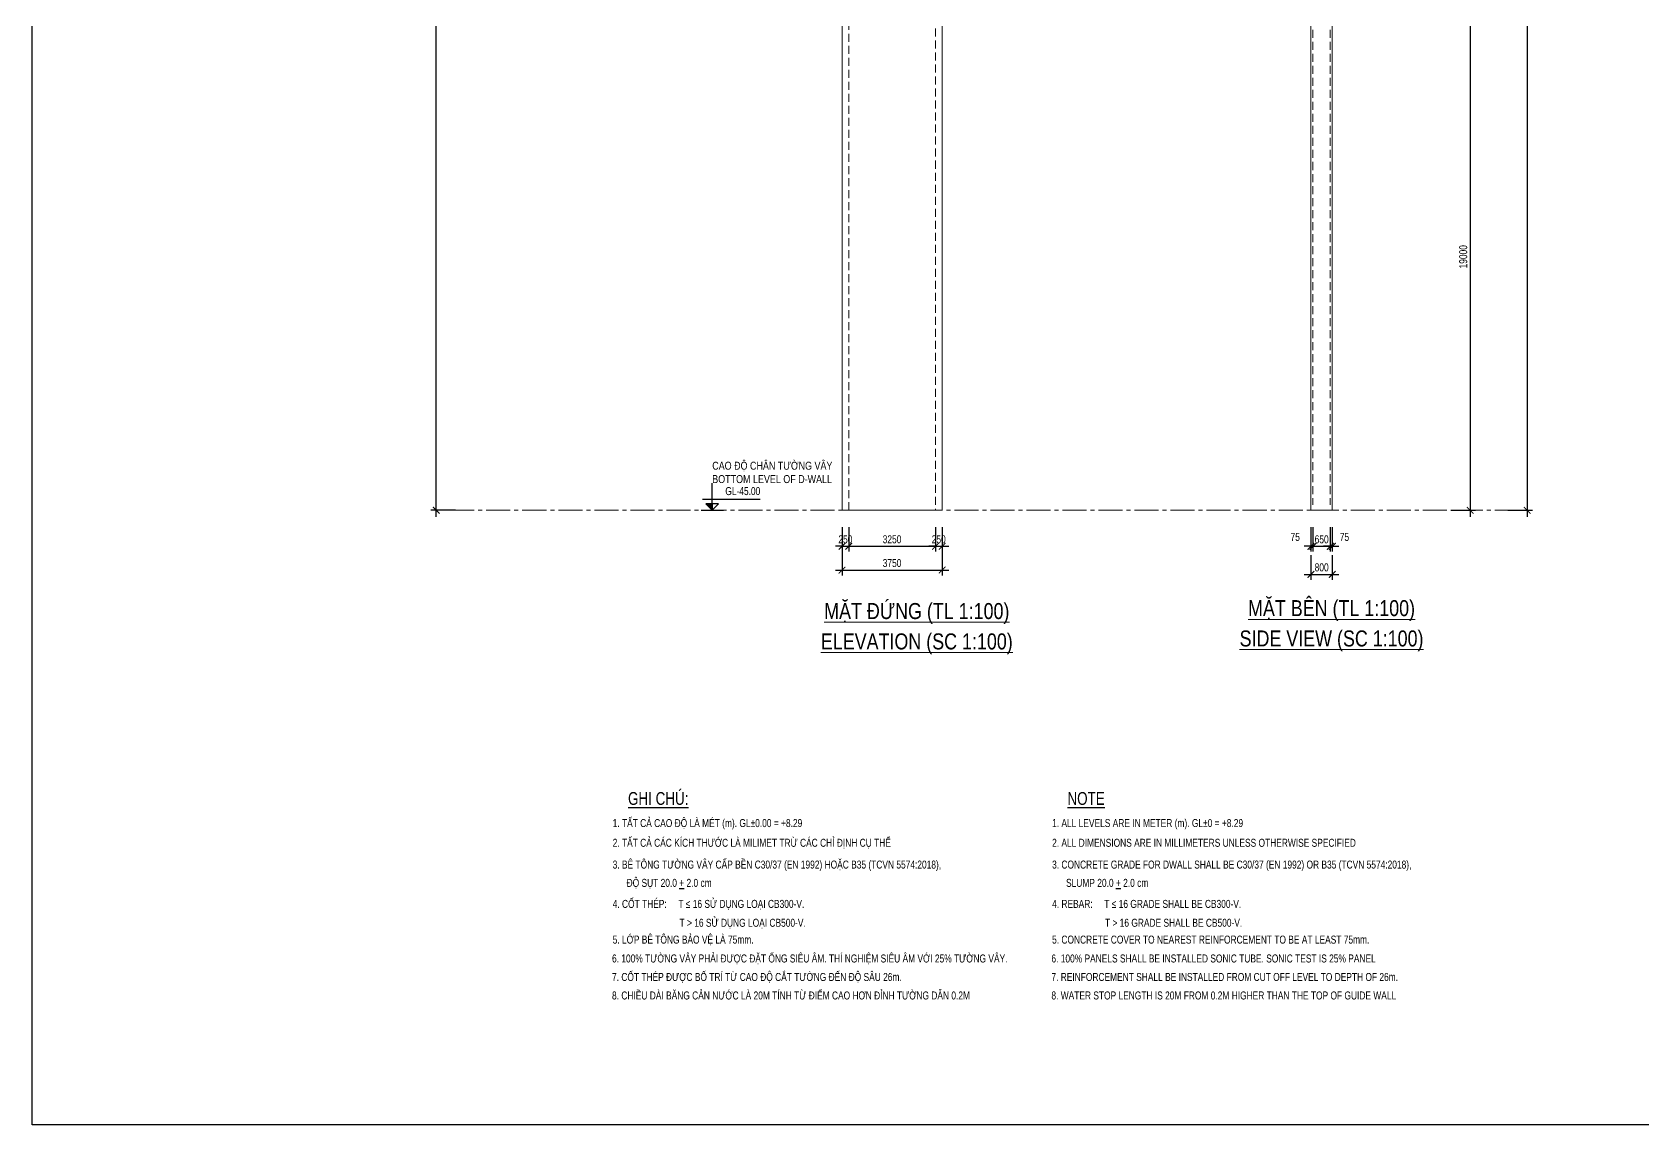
# Model space of a CAD drawing. Header units: millimetres. Extents: x 2746337 to 7547699, y -363432 to 15720.
# Drawn here: x 3053834 to 3114203, y -262419 to -221482 of the extents above; entities that cross this region are included whole.
import ezdxf
from ezdxf.enums import TextEntityAlignment as Align

# ---------------------------------------------------------------- set-up
doc = ezdxf.new("R2010")
doc.units = ezdxf.units.MM
doc.header["$LTSCALE"] = 1200
doc.header["$PDMODE"] = 3
doc.linetypes.add('CENTER2', pattern=[1.125, 0.75, -0.125, 0.125, -0.125])
doc.linetypes.add('HIDDEN', pattern=[0.375, 0.25, -0.125])
for name, color, linetype, lineweight in [('BOUND', 3, 'Continuous', 20), ('ENOTE', 2, 'Continuous', 15), ('Grid line', 160, 'CENTER2', 5), ('HIDE', 8, 'HIDDEN', 13), ('K-THUOC', 1, 'Continuous', 18), ('TEXTVN', 2, 'Continuous', 20)]:
    doc.layers.add(name, color=color, linetype=linetype, lineweight=lineweight)
for name, color, linetype in [('CDC.02.DIM', 1, 'Continuous'), ('CDC.06.TEXT', 2, 'Continuous'), ('CDC.10.HATCH', 251, 'Continuous'), ('CDC.11.NOTE', 8, 'Continuous')]:
    doc.layers.add(name, color=color, linetype=linetype)
doc.styles.add('DB_Arial', font='arial.ttf', dxfattribs={"width": 0.8})
doc.styles.add('SMTEXT', font='arial.ttf', dxfattribs={"width": 0.75})
doc.dimstyles.new('BSV1-100', dxfattribs={"dimtxt": 300, "dimasz": 250, "dimexe": 200, "dimexo": 0, "dimgap": 108, "dimtad": 1, "dimdec": 0, "dimdsep": 46, "dimtxsty": 'SMTEXT', "dimblk": 'ARCHTICK', "dimcen": 100, "dimdle": 250, "dimclrd": 256, "dimclre": 256, "dimclrt": 1, "dimadec": 0, "dimazin": 0, "dimtfac": 1, "dimtdec": 0, "dimtix": 1, "dimtmove": 2, "dimatfit": 3, "dimfxl": 720, "dimfxlon": 1, "dimtolj": 1, "dimtzin": 0, "dimarcsym": 0})

# ---------------------------------------------------------------- blocks, each defined once
blk = doc.blocks.new('_ArchTick')
at = {"color": 0, "linetype": 'ByBlock', "const_width": 0.15}
blk.add_lwpolyline([(-0.5, -0.5), (0.5, 0.5)], dxfattribs=at)
blk = doc.blocks.new('*D1788')
at = {"layer": 'Defpoints', "color": 0, "transparency": 16777216}
for p in [(3101766, -240295), (3102566, -240295), (3102566, -241795)]:
    blk.add_point(p, dxfattribs=at)
at = {"layer": 'K-THUOC', "lineweight": -2, "transparency": 16777216}
for p, q in [((3101766, -241075), (3101766, -241995)), ((3102566, -241075), (3102566, -241995)), ((3101516, -241795), (3102816, -241795))]:
    blk.add_line(p, q, dxfattribs=at)
at = {"layer": 'K-THUOC', "lineweight": -2, "transparency": 16777216, "xscale": 250, "yscale": 250, "zscale": 250, "rotation": 180}
blk.add_blockref('_ArchTick', (3101766, -241795), dxfattribs=at)
at = {"layer": 'K-THUOC', "lineweight": -2, "transparency": 16777216, "xscale": 250, "yscale": 250, "zscale": 250}
blk.add_blockref('_ArchTick', (3102566, -241795), dxfattribs=at)
at = {"layer": 'K-THUOC', "color": 1, "transparency": 16777216, "insert": (3102166, -241534), "char_height": 300, "attachment_point": 5, "style": 'SMTEXT'}
blk.add_mtext('\\A1;800', dxfattribs=at)
blk = doc.blocks.new('*D1789')
at = {"layer": 'Defpoints', "color": 0, "transparency": 16777216}
for p in [(3101766, -239995), (3101841, -239995), (3101841, -240745)]:
    blk.add_point(p, dxfattribs=at)
at = {"layer": 'K-THUOC', "lineweight": -2, "transparency": 16777216}
for p, q in [((3101766, -240025), (3101766, -240945)), ((3101841, -240025), (3101841, -240945)), ((3101766, -240745), (3101516, -240745)), ((3101766, -240745), (3101841, -240745)), ((3101841, -240745), (3102091, -240745))]:
    blk.add_line(p, q, dxfattribs=at)
at = {"layer": 'K-THUOC', "lineweight": -2, "transparency": 16777216, "xscale": 250, "yscale": 250, "zscale": 250}
blk.add_blockref('_ArchTick', (3101766, -240745), dxfattribs=at)
at = {"layer": 'K-THUOC', "lineweight": -2, "transparency": 16777216, "xscale": 250, "yscale": 250, "zscale": 250, "rotation": 180}
blk.add_blockref('_ArchTick', (3101841, -240745), dxfattribs=at)
at = {"layer": 'K-THUOC', "color": 1, "transparency": 16777216, "insert": (3101175, -240395), "char_height": 300, "attachment_point": 5, "style": 'SMTEXT'}
blk.add_mtext('\\A1;75', dxfattribs=at)
blk = doc.blocks.new('*D1790')
at = {"layer": 'Defpoints', "color": 0, "transparency": 16777216}
for p in [(3101841, -239995), (3102491, -239995), (3102491, -240745)]:
    blk.add_point(p, dxfattribs=at)
at = {"layer": 'K-THUOC', "lineweight": -2, "transparency": 16777216}
for p, q in [((3101841, -240025), (3101841, -240945)), ((3102491, -240025), (3102491, -240945)), ((3101841, -240745), (3101591, -240745)), ((3101841, -240745), (3102491, -240745)), ((3102491, -240745), (3102741, -240745))]:
    blk.add_line(p, q, dxfattribs=at)
at = {"layer": 'K-THUOC', "lineweight": -2, "transparency": 16777216, "xscale": 250, "yscale": 250, "zscale": 250}
blk.add_blockref('_ArchTick', (3101841, -240745), dxfattribs=at)
at = {"layer": 'K-THUOC', "lineweight": -2, "transparency": 16777216, "xscale": 250, "yscale": 250, "zscale": 250, "rotation": 180}
blk.add_blockref('_ArchTick', (3102491, -240745), dxfattribs=at)
at = {"layer": 'K-THUOC', "color": 1, "transparency": 16777216, "insert": (3102166, -240484), "char_height": 300, "attachment_point": 5, "style": 'SMTEXT'}
blk.add_mtext('\\A1;650', dxfattribs=at)
blk = doc.blocks.new('*D1791')
at = {"layer": 'Defpoints', "color": 0, "transparency": 16777216}
for p in [(3102491, -239995), (3102566, -239995), (3102566, -240745)]:
    blk.add_point(p, dxfattribs=at)
at = {"layer": 'K-THUOC', "lineweight": -2, "transparency": 16777216}
for p, q in [((3102491, -240025), (3102491, -240945)), ((3102566, -240025), (3102566, -240945)), ((3102491, -240745), (3102241, -240745)), ((3102491, -240745), (3102566, -240745)), ((3102566, -240745), (3102816, -240745))]:
    blk.add_line(p, q, dxfattribs=at)
at = {"layer": 'K-THUOC', "lineweight": -2, "transparency": 16777216, "xscale": 250, "yscale": 250, "zscale": 250}
blk.add_blockref('_ArchTick', (3102491, -240745), dxfattribs=at)
at = {"layer": 'K-THUOC', "lineweight": -2, "transparency": 16777216, "xscale": 250, "yscale": 250, "zscale": 250, "rotation": 180}
blk.add_blockref('_ArchTick', (3102566, -240745), dxfattribs=at)
at = {"layer": 'K-THUOC', "color": 1, "transparency": 16777216, "insert": (3103021, -240395), "char_height": 300, "attachment_point": 5, "style": 'SMTEXT'}
blk.add_mtext('\\A1;75', dxfattribs=at)
blk = doc.blocks.new('*D1792')
at = {"layer": 'Defpoints', "color": 0, "transparency": 16777216}
for p in [(3068981, -194395), (3070503, -194395), (3073623, -239395)]:
    blk.add_point(p, dxfattribs=at)
at = {"layer": 'K-THUOC', "lineweight": -2, "transparency": 16777216}
for p, q in [((3068981, -239645), (3068981, -194145)), ((3069701, -194395), (3068781, -194395)), ((3069701, -239395), (3068781, -239395))]:
    blk.add_line(p, q, dxfattribs=at)
at = {"layer": 'K-THUOC', "lineweight": -2, "transparency": 16777216, "xscale": 250, "yscale": 250, "zscale": 250}
for p, rotation in [((3068981, -194395), 90), ((3068981, -239395), 270)]:
    blk.add_blockref('_ArchTick', p, dxfattribs=dict(at, rotation=rotation))
at = {"layer": 'K-THUOC', "color": 1, "transparency": 16777216, "insert": (3068720, -216895), "char_height": 300, "attachment_point": 5, "rotation": 90, "style": 'SMTEXT'}
blk.add_mtext('\\A1;45000', dxfattribs=at)
blk = doc.blocks.new('tag_cd')
at = {"layer": 'CDC.10.HATCH'}
blk.add_hatch(color=256, dxfattribs=at).paths.add_polyline_path([(180, 240), (420, 0), (420, 240)])
at = {"layer": 'CDC.02.DIM'}
for points in [[(420, 240), (420, 0), (660, 240), (180, 240), (420, 0), (420, 1020)], [(0, 0), (840, 0)], [(60, 420), (2220, 420)]]:
    blk.add_lwpolyline(points, dxfattribs=at)
at = {"layer": 'CDC.06.TEXT', "ltscale": 0.5, "style": 'SMTEXT', "width": 0.75}
blk.add_attdef('CD', text='', height=300, dxfattribs=at).set_placement((2220, 570), align=Align.RIGHT)
blk = doc.blocks.new('*D1827')
at = {"layer": 'Defpoints', "color": 0, "transparency": 16777216}
for p in [(3097019, -220395), (3098591, -239395), (3107734, -239395)]:
    blk.add_point(p, dxfattribs=at)
at = {"layer": 'K-THUOC', "lineweight": -2, "transparency": 16777216}
for p, q in [((3107734, -220145), (3107734, -239645)), ((3107014, -220395), (3107934, -220395)), ((3107014, -239395), (3107934, -239395))]:
    blk.add_line(p, q, dxfattribs=at)
at = {"layer": 'K-THUOC', "lineweight": -2, "transparency": 16777216, "xscale": 250, "yscale": 250, "zscale": 250}
for p, rotation in [((3107734, -220395), 90), ((3107734, -239395), 270)]:
    blk.add_blockref('_ArchTick', p, dxfattribs=dict(at, rotation=rotation))
at = {"layer": 'K-THUOC', "color": 1, "transparency": 16777216, "insert": (3107473, -229895), "char_height": 300, "attachment_point": 5, "rotation": 90, "style": 'SMTEXT'}
blk.add_mtext('\\A1;19000', dxfattribs=at)
blk = doc.blocks.new('*D1829')
at = {"layer": 'Defpoints', "color": 0, "transparency": 16777216}
for p in [(3101766, -194395), (3101766, -239395), (3109867, -239395)]:
    blk.add_point(p, dxfattribs=at)
at = {"layer": 'K-THUOC', "lineweight": -2, "transparency": 16777216}
for p, q in [((3109867, -194145), (3109867, -239645)), ((3109147, -194395), (3110067, -194395)), ((3109147, -239395), (3110067, -239395))]:
    blk.add_line(p, q, dxfattribs=at)
at = {"layer": 'K-THUOC', "lineweight": -2, "transparency": 16777216, "xscale": 250, "yscale": 250, "zscale": 250}
for p, rotation in [((3109867, -194395), 90), ((3109867, -239395), 270)]:
    blk.add_blockref('_ArchTick', p, dxfattribs=dict(at, rotation=rotation))
at = {"layer": 'K-THUOC', "color": 1, "transparency": 16777216, "insert": (3109605, -216895), "char_height": 300, "attachment_point": 5, "rotation": 90, "style": 'SMTEXT'}
blk.add_mtext('\\A1;45000', dxfattribs=at)
blk = doc.blocks.new('*D1832')
at = {"layer": 'Defpoints', "color": 0, "transparency": 16777216}
for p in [(3084188, -239995), (3084438, -239995), (3084438, -240745)]:
    blk.add_point(p, dxfattribs=at)
at = {"layer": 'K-THUOC', "lineweight": -2, "transparency": 16777216}
for p, q in [((3084188, -240025), (3084188, -240945)), ((3084438, -240025), (3084438, -240945)), ((3084188, -240745), (3083938, -240745)), ((3084188, -240745), (3084438, -240745)), ((3084438, -240745), (3084688, -240745))]:
    blk.add_line(p, q, dxfattribs=at)
at = {"layer": 'K-THUOC', "lineweight": -2, "transparency": 16777216, "xscale": 250, "yscale": 250, "zscale": 250}
blk.add_blockref('_ArchTick', (3084188, -240745), dxfattribs=at)
at = {"layer": 'K-THUOC', "lineweight": -2, "transparency": 16777216, "xscale": 250, "yscale": 250, "zscale": 250, "rotation": 180}
blk.add_blockref('_ArchTick', (3084438, -240745), dxfattribs=at)
at = {"layer": 'K-THUOC', "color": 1, "transparency": 16777216, "insert": (3084313, -240484), "char_height": 300, "attachment_point": 5, "style": 'SMTEXT'}
blk.add_mtext('\\A1;250', dxfattribs=at)
blk = doc.blocks.new('*D1833')
at = {"layer": 'Defpoints', "color": 0, "transparency": 16777216}
for p in [(3087688, -239395), (3084438, -239995), (3087688, -240745)]:
    blk.add_point(p, dxfattribs=at)
at = {"layer": 'K-THUOC', "lineweight": -2, "transparency": 16777216}
for p, q in [((3084438, -240025), (3084438, -240945)), ((3087688, -240025), (3087688, -240945)), ((3084188, -240745), (3087938, -240745))]:
    blk.add_line(p, q, dxfattribs=at)
at = {"layer": 'K-THUOC', "lineweight": -2, "transparency": 16777216, "xscale": 250, "yscale": 250, "zscale": 250, "rotation": 180}
blk.add_blockref('_ArchTick', (3084438, -240745), dxfattribs=at)
at = {"layer": 'K-THUOC', "lineweight": -2, "transparency": 16777216, "xscale": 250, "yscale": 250, "zscale": 250}
blk.add_blockref('_ArchTick', (3087688, -240745), dxfattribs=at)
at = {"layer": 'K-THUOC', "color": 1, "transparency": 16777216, "insert": (3086063, -240483), "char_height": 300, "attachment_point": 5, "style": 'SMTEXT'}
blk.add_mtext('\\A1;3250', dxfattribs=at)
blk = doc.blocks.new('*D1834')
at = {"layer": 'Defpoints', "color": 0, "transparency": 16777216}
for p in [(3084188, -239395), (3087938, -239395), (3087938, -241634)]:
    blk.add_point(p, dxfattribs=at)
at = {"layer": 'K-THUOC', "lineweight": -2, "transparency": 16777216}
for p, q in [((3084188, -240914), (3084188, -241834)), ((3087938, -240914), (3087938, -241834)), ((3083938, -241634), (3088188, -241634))]:
    blk.add_line(p, q, dxfattribs=at)
at = {"layer": 'K-THUOC', "lineweight": -2, "transparency": 16777216, "xscale": 250, "yscale": 250, "zscale": 250, "rotation": 180}
blk.add_blockref('_ArchTick', (3084188, -241634), dxfattribs=at)
at = {"layer": 'K-THUOC', "lineweight": -2, "transparency": 16777216, "xscale": 250, "yscale": 250, "zscale": 250}
blk.add_blockref('_ArchTick', (3087938, -241634), dxfattribs=at)
at = {"layer": 'K-THUOC', "color": 1, "transparency": 16777216, "insert": (3086063, -241373), "char_height": 300, "attachment_point": 5, "style": 'SMTEXT'}
blk.add_mtext('\\A1;3750', dxfattribs=at)
blk = doc.blocks.new('A$C7e6bd379')
at = {"layer": 'CDC.06.TEXT', "linetype": 'Continuous', "style": 'SMTEXT', "width": 0.75}
for s, p in [('%%UGHI CHÚ:', (0, 480)), ('%%UNOTE', (16471, 480))]:
    blk.add_text(s, height=480, dxfattribs=at).set_placement(p, align=Align.TOP_LEFT)
at = {"layer": 'CDC.06.TEXT', "style": 'SMTEXT', "width": 0.75}
for s, p in [('1. TẤT CẢ CAO ĐỘ LÀ MÉT (m). GL%%P0.00 = +8.29 ', (-576, -831)), ('1. ALL LEVELS ARE IN METER (m). GL%%P0 = +8.29 ', (15895, -831)), ('2. TẤT CẢ CÁC KÍCH THƯỚC LÀ MILIMET TRỪ CÁC CHỈ ĐỊNH CỤ THỂ', (-576, -1570)), ('2. ALL DIMENSIONS ARE IN MILLIMETERS UNLESS OTHERWISE SPECIFIED', (15895, -1570)), ('3. BÊ TÔNG TƯỜNG VÂY CẤP BỀN C30/37 (EN 1992) HOẶC B35 (TCVN 5574:2018),', (-576, -2387)), ('3. CONCRETE GRADE FOR DWALL SHALL BE C30/37 (EN 1992) OR B35 (TCVN 5574:2018),', (15895, -2387)), ('ĐỘ SỤT 20.0 %%U+%%U 2.0 cm', (-53, -3072)), ('SLUMP 20.0 %%U+%%U 2.0 cm', (16418, -3072)), ('4. CỐT THÉP:     T ≤ 16 SỬ DỤNG LOẠI CB300-V.', (-576, -3860)), ('4. REBAR:     T ≤ 16 GRADE SHALL BE CB300-V.', (15895, -3860)), ('                             T > 16 SỬ DỤNG LOẠI CB500-V.', (-601, -4567)), ('5. LỚP BÊ TÔNG BẢO VỆ LÀ 75mm.', (-576, -5198)), ('                       T > 16 GRADE SHALL BE CB500-V.', (15869, -4567)), ('5. CONCRETE COVER TO NEAREST REINFORCEMENT TO BE AT LEAST 75mm.', (15895, -5198)), ('6. 100%%% TƯỜNG VÂY PHẢI ĐƯỢC ĐẶT ỐNG SIÊU ÂM. THÍ NGHIỆM SIÊU ÂM VỚI 25%%% TƯỜNG VÂY.', (-601, -5905)), ('6. 100%%% PANELS SHALL BE INSTALLED SONIC TUBE. SONIC TEST IS 25%%% PANEL ', (15869, -5905)), ('7. CỐT THÉP ĐƯỢC BỐ TRÍ TỪ CAO ĐỘ CẮT TƯỜNG ĐẾN ĐỘ SÂU 26m. ', (-601, -6598)), ('7. REINFORCEMENT SHALL BE INSTALLED FROM CUT OFF LEVEL TO DEPTH OF 26m. ', (15869, -6598)), ('8. CHIỀU DÀI BĂNG CẢN NƯỚC LÀ 20M TÍNH TỪ ĐIỂM CAO HƠN ĐỈNH TƯỜNG DẪN 0.2M', (-601, -7291)), ('8. WATER STOP LENGTH IS 20M FROM 0.2M HIGHER THAN THE TOP OF GUIDE WALL', (15869, -7291))]:
    blk.add_text(s, height=300, dxfattribs=at).set_placement(p)
blk = doc.blocks.new('*D1851')
at = {"layer": 'Defpoints', "color": 0, "transparency": 16777216}
for p in [(3087688, -239995), (3087938, -239995), (3087938, -240745)]:
    blk.add_point(p, dxfattribs=at)
at = {"layer": 'K-THUOC', "lineweight": -2, "transparency": 16777216}
for p, q in [((3087688, -240025), (3087688, -240945)), ((3087938, -240025), (3087938, -240945)), ((3087688, -240745), (3087438, -240745)), ((3087688, -240745), (3087938, -240745)), ((3087938, -240745), (3088188, -240745))]:
    blk.add_line(p, q, dxfattribs=at)
at = {"layer": 'K-THUOC', "lineweight": -2, "transparency": 16777216, "xscale": 250, "yscale": 250, "zscale": 250}
blk.add_blockref('_ArchTick', (3087688, -240745), dxfattribs=at)
at = {"layer": 'K-THUOC', "lineweight": -2, "transparency": 16777216, "xscale": 250, "yscale": 250, "zscale": 250, "rotation": 180}
blk.add_blockref('_ArchTick', (3087938, -240745), dxfattribs=at)
at = {"layer": 'K-THUOC', "color": 1, "transparency": 16777216, "insert": (3087813, -240484), "char_height": 300, "attachment_point": 5, "style": 'SMTEXT'}
blk.add_mtext('\\A1;250', dxfattribs=at)

msp = doc.modelspace()

# ---------------------------------------------------------------- linework, layer by layer
msp.add_lwpolyline([(3053834.1, -185266.4), (3147351.4, -185266.4), (3147351.4, -262418.8), (3053834.1, -262418.8)], close=True)
at = {"layer": 'BOUND'}
msp.add_line((3084188.2, -193984.7), (3084188.2, -239394.7), dxfattribs=at)
for points in [[(3084188.2, -239394.7), (3087938.2, -239394.7), (3087938.2, -194894.7), (3084188.2, -194894.7)], [(3101765.9, -239394.7), (3102565.9, -239394.7), (3102565.9, -194894.7), (3101765.9, -194894.7)]]:
    msp.add_lwpolyline(points, close=True, dxfattribs=at)
at = {"layer": 'BOUND', "lineweight": 20}
msp.add_lwpolyline([(3102565.9, -198744.7), (3102565.9, -194894.7), (3101765.9, -194894.7), (3101765.9, -239394.7), (3102565.9, -239394.7), (3102565.9, -213944.7)], dxfattribs=at)
at = {"layer": 'Grid line'}
msp.add_line((3069505.1, -239394.7), (3109461.6, -239394.7), dxfattribs=at)
at = {"layer": 'HIDE'}
for p, q in [((3084438.2, -239394.7), (3084438.2, -193894.7)), ((3087688.2, -193894.7), (3087688.2, -239394.7)), ((3101840.9, -194844.7), (3101840.9, -239194.7)), ((3102490.9, -194844.7), (3102490.9, -239194.7))]:
    msp.add_line(p, q, dxfattribs=at)

# ---------------------------------------------------------------- block references
at = {"layer": 'CDC.11.NOTE'}
msp.add_blockref('A$C7e6bd379', (3076167.6, -250432.6), dxfattribs=at)
at = {"layer": 'ENOTE'}
msp.add_blockref('tag_cd', (3078903.5, -239394.7), dxfattribs=at).add_auto_attribs({'CD': 'GL-45.00'})

# ---------------------------------------------------------------- texts
at = {"layer": 'TEXTVN', "style": 'DB_Arial', "width": 0.8}
for s, p in [('CAO ĐỘ CHÂN TƯỜNG VÂY', (3079323.5, -237874.7)), ('BOTTOM LEVEL OF D-WALL', (3079323.5, -238374.7))]:
    msp.add_text(s, height=300, dxfattribs=at).set_placement(p)
for s, p in [('%%UMẶT BÊN (TL 1:100)', (3102536.7, -243070.6)), ('%%UMẶT ĐỨNG (TL 1:100)', (3086991.3, -243181.7)), ('%%USIDE VIEW (SC 1:100)', (3102536.7, -244270.6)), ('%%UELEVATION (SC 1:100)', (3086991.3, -244381.7))]:
    msp.add_text(s, height=600, dxfattribs=at).set_placement(p, align=Align.MIDDLE)

# ---------------------------------------------------------------- dimensions: what is measured, and where the dimension line sits
at = {"layer": 'K-THUOC'}
for base, p1, p2, picture, middle in [((3068980.8, -194394.7), (3073623.3, -239394.7), (3070503.2, -194394.7), '*D1792', (3068719.7, -216894.7)), ((3109866.5, -239394.7), (3101765.9, -194394.7), (3101765.9, -239394.7), '*D1829', (3109605.4, -216894.7)), ((3107733.8, -239394.7), (3097019.2, -220394.7), (3098590.9, -239394.7), '*D1827', (3107472.6, -229894.7))]:
    dim = msp.add_linear_dim(base=base, p1=p1, p2=p2, angle=90, dimstyle='BSV1-100', dxfattribs=at)
    dim.commit()
    dim.dimension.update_dxf_attribs({"geometry": picture, "text_midpoint": middle})
for base, p1, p2, picture, middle in [((3087938.2, -241634.3), (3084188.2, -239394.7), (3087938.2, -239394.7), '*D1834', (3086063.2, -241373.1)), ((3087688.2, -240744.7), (3084438.2, -239994.7), (3087688.2, -239394.7), '*D1833', (3086063.2, -240483.4)), ((3084438.2, -240744.7), (3084188.2, -239994.7), (3084438.2, -239994.7), '*D1832', (3084313.2, -240483.5)), ((3087938.2, -240744.7), (3087688.2, -239994.7), (3087938.2, -239994.7), '*D1851', (3087813.2, -240483.5)), ((3102490.9, -240744.7), (3101840.9, -239994.7), (3102490.9, -239994.7), '*D1790', (3102165.9, -240483.5)), ((3102565.9, -241794.7), (3101765.9, -240294.7), (3102565.9, -240294.7), '*D1788', (3102165.9, -241533.5))]:
    dim = msp.add_linear_dim(base=base, p1=p1, p2=p2, dimstyle='BSV1-100', dxfattribs=at)
    dim.commit()
    dim.dimension.update_dxf_attribs({"geometry": picture, "text_midpoint": middle})
for base, p1, p2, picture, middle in [((3101840.9, -240744.7), (3101765.9, -239994.7), (3101840.9, -239994.7), '*D1789', (3101174.6, -240394.7)), ((3102565.9, -240744.7), (3102490.9, -239994.7), (3102565.9, -239994.7), '*D1791', (3103021.2, -240394.7))]:
    dim = msp.add_linear_dim(base=base, p1=p1, p2=p2, dimstyle='BSV1-100', dxfattribs=at)
    dim.commit()
    dim.dimension.update_dxf_attribs({"geometry": picture, "text_midpoint": middle, "dimtype": 160})

doc.saveas('drawing.dxf')
